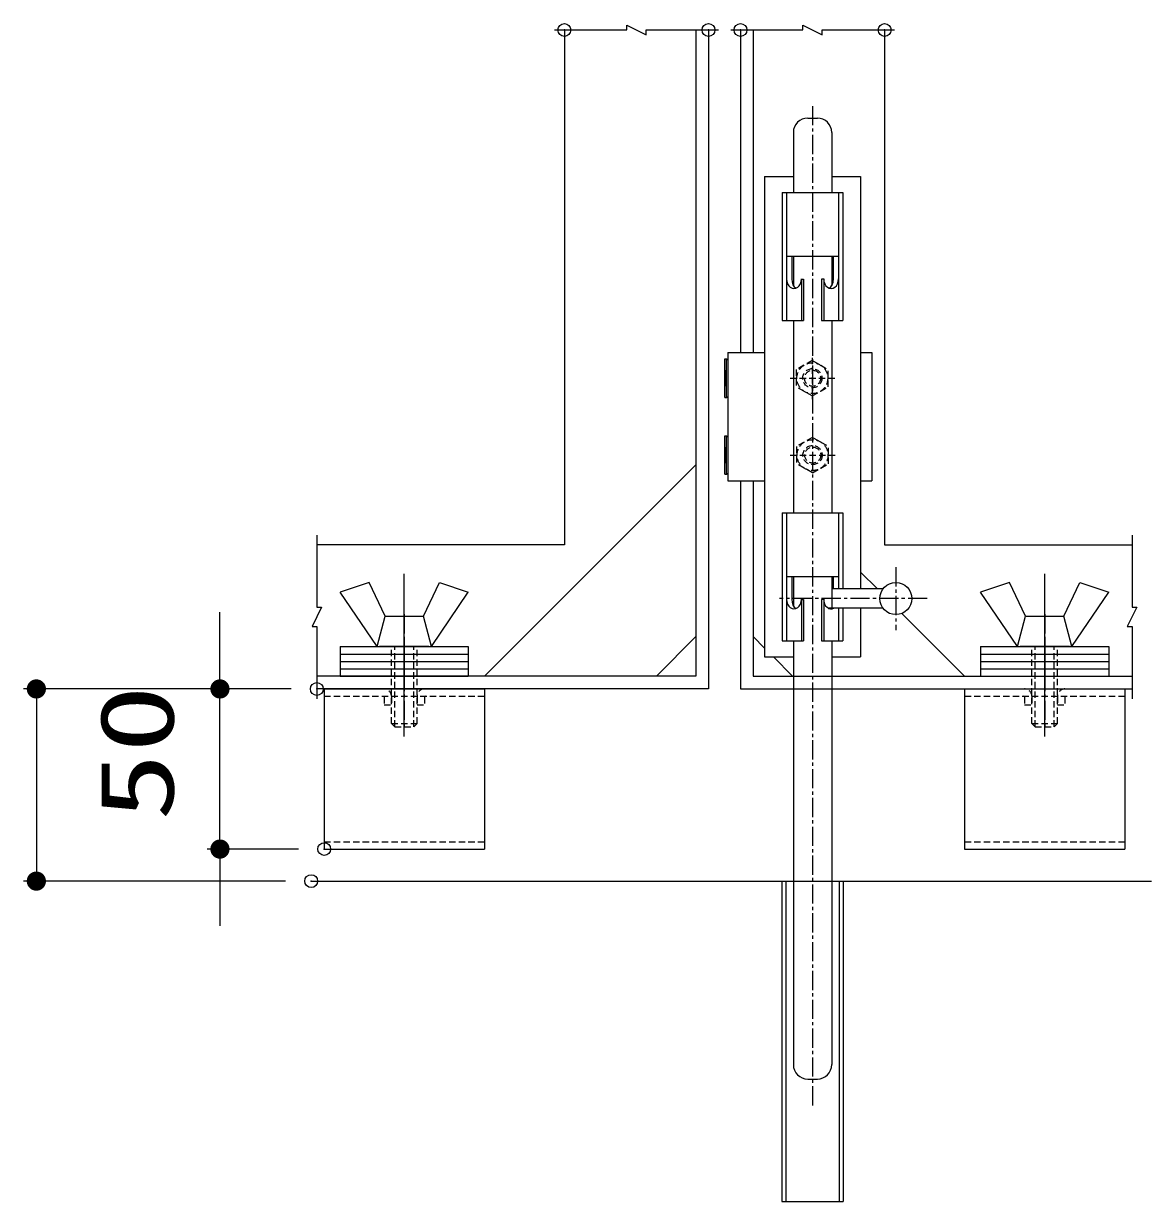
# Model space of a CAD drawing. Units: millimetres, scale not verified. Extents: x -5249 to 5251, y -3712 to 3712.
# Drawn here: x 3284 to 4164, y 1494 to 2413 of the extents above; entities that cross this region are included whole.
import ezdxf
from ezdxf.enums import TextEntityAlignment as Align

# ---------------------------------------------------------------- set-up
doc = ezdxf.new("R2010")
doc.units = ezdxf.units.MM
doc.header["$LTSCALE"] = 20
doc.header["$PDMODE"] = 32
doc.header["$PDSIZE"] = 10
for name, pattern in [('USER1', [0.375, 0.25, -0.125]), ('USER2', [50.8, 31.75, -6.35, 6.35, -6.35]), ('USER3', [1.125, 0.75, -0.125, 0.125, -0.125])]:
    doc.linetypes.add(name, pattern=pattern)
for name, color, linetype, lineweight in [('0-2_D-STR1', 1, 'Continuous', 25), ('0-4_0', 7, 'Continuous', 25), ('0-5_D-STR-DIM', 7, 'Continuous', 13), ('0-9_D-BMK', 2, 'Continuous', 13), ('0-A_D-BGD', 7, 'Continuous', 25), ('0-B_D-STR3', 3, 'Continuous', 13)]:
    doc.layers.add(name, color=color, linetype=linetype, lineweight=lineweight)
doc.layers.add('0-6_Defpoints', color=7, linetype='Continuous')
doc.styles.add('ＭＳ ゴシック', font='')
doc.styles.get('ＭＳ ゴシック').set_extended_font_data('MS Gothic')

# ---------------------------------------------------------------- blocks, each defined once
blk = doc.blocks.new('_DotSmall')
at = {"layer": '0-4_0'}
for points in [[(0, 0), (-2.5, 0), (-2.48, 0.313)], [(0, 0), (-2.48, -0.313), (-2.5, 0)], [(0, 0), (-2.48, 0.313), (-2.421, 0.622)], [(0, 0), (-2.421, -0.622), (-2.48, -0.313)], [(0, 0), (-2.421, 0.622), (-2.324, 0.92)], [(0, 0), (-2.324, -0.92), (-2.421, -0.622)], [(0, 0), (-2.324, 0.92), (-2.191, 1.204)], [(0, 0), (-2.191, -1.204), (-2.324, -0.92)], [(0, 0), (-2.191, 1.204), (-2.023, 1.469)], [(0, 0), (-2.023, -1.469), (-2.191, -1.204)], [(0, 0), (-2.023, 1.469), (-1.822, 1.711)], [(0, 0), (-1.822, -1.711), (-2.023, -1.469)], [(0, 0), (-1.822, 1.711), (-1.594, 1.926)], [(0, 0), (-1.594, -1.926), (-1.822, -1.711)], [(0, 0), (-1.594, 1.926), (-1.34, 2.111)], [(0, 0), (-1.34, -2.111), (-1.594, -1.926)], [(0, 0), (-1.34, 2.111), (-1.064, 2.262)], [(0, 0), (-1.064, -2.262), (-1.34, -2.111)], [(0, 0), (-1.064, 2.262), (-0.773, 2.378)], [(0, 0), (-0.773, -2.378), (-1.064, -2.262)], [(0, 0), (-0.773, 2.378), (-0.468, 2.456)], [(0, 0), (-0.468, -2.456), (-0.773, -2.378)], [(0, 0), (-0.468, 2.456), (-0.157, 2.495)], [(0, 0), (-0.157, -2.495), (-0.468, -2.456)], [(0, 0), (-0.157, 2.495), (0.157, 2.495)], [(0, 0), (0.157, -2.495), (-0.157, -2.495)], [(0, 0), (0.157, 2.495), (0.468, 2.456)], [(0, 0), (0.468, 2.456), (0.773, 2.378)], [(0, 0), (0.773, 2.378), (1.064, 2.262)], [(0, 0), (1.064, 2.262), (1.34, 2.111)], [(0, 0), (1.34, 2.111), (1.594, 1.926)], [(0, 0), (1.594, 1.926), (1.822, 1.711)], [(0, 0), (1.822, 1.711), (2.023, 1.469)], [(0, 0), (2.023, 1.469), (2.191, 1.204)], [(0, 0), (2.191, 1.204), (2.324, 0.92)], [(0, 0), (2.324, 0.92), (2.421, 0.622)], [(0, 0), (2.421, 0.622), (2.48, 0.313)], [(0, 0), (2.48, 0.313), (2.5, 0)], [(0, 0), (0.468, -2.456), (0.157, -2.495)], [(0, 0), (0.773, -2.378), (0.468, -2.456)], [(0, 0), (1.064, -2.262), (0.773, -2.378)], [(0, 0), (1.34, -2.111), (1.064, -2.262)], [(0, 0), (1.594, -1.926), (1.34, -2.111)], [(0, 0), (1.822, -1.711), (1.594, -1.926)], [(0, 0), (2.023, -1.469), (1.822, -1.711)], [(0, 0), (2.191, -1.204), (2.023, -1.469)], [(0, 0), (2.324, -0.92), (2.191, -1.204)], [(0, 0), (2.421, -0.622), (2.324, -0.92)], [(0, 0), (2.48, -0.313), (2.421, -0.622)], [(0, 0), (2.5, 0), (2.48, -0.313)]]:
    blk.add_solid(points, dxfattribs=at)

msp = doc.modelspace()

# ---------------------------------------------------------------- linework, layer by layer
at = {"layer": '0-2_D-STR1'}
for p, q in [((3808.6, 2407.82), (3808.6, 1903.52)), ((3818.6, 2407.82), (3818.6, 1893.52)), ((3843.6, 2407.82), (3843.6, 2156.02)), ((3853.6, 2407.82), (3853.6, 2156.02)), ((3956.1, 2407.82), (3956.1, 2006.02)), ((3808.6, 2068.52), (3643.6, 1903.52)), ((3843.6, 2056.02), (3843.6, 1893.52)), ((3853.6, 2056.02), (3853.6, 1903.52)), ((3956.1, 2006.02), (4149.36, 2006.02)), ((3937.35, 1984.77), (3950.59, 1971.53)), ((3969.63, 1952.48), (4018.6, 1903.52)), ((3808.81, 1934.38), (3777.95, 1903.52)), ((3853.38, 1934.38), (3862.35, 1925.42)), ((3869.24, 1918.52), (3884.24, 1903.52)), ((3808.6, 1903.52), (3512.83, 1903.52)), ((3853.6, 1903.52), (4149.36, 1903.52)), ((3818.6, 1893.52), (3512.83, 1893.52)), ((3843.6, 1893.52), (4149.36, 1893.52))]:
    msp.add_line(p, q, dxfattribs=at)
msp.add_lwpolyline([(3706.1, 2407.82), (3706.1, 2006.02), (3512.83, 2006.02)], dxfattribs=at)
at = {"layer": '0-5_D-STR-DIM'}
for p, q in [((3437.2, 1893.52), (3437.2, 1953.52)), ((3492.83, 1893.52), (3283.85, 1893.52)), ((3293.85, 1893.52), (3293.85, 1743.52)), ((3492.83, 1893.52), (3427.2, 1893.52)), ((3437.2, 1768.52), (3437.2, 1893.52)), ((3498.6, 1768.52), (3427.2, 1768.52)), ((3437.2, 1768.52), (3437.2, 1708.52)), ((3488.42, 1743.52), (3283.85, 1743.52))]:
    msp.add_line(p, q, dxfattribs=at)
at = {"layer": '0-6_Defpoints'}
for p in [(3706.1, 2407.82), (3818.6, 2407.82), (3843.6, 2407.82), (3956.1, 2407.82), (3437.2, 1893.52), (3512.83, 1893.52), (3518.6, 1768.52), (3293.85, 1743.52), (3508.42, 1743.52)]:
    msp.add_point(p, dxfattribs=at)
at = {"layer": '0-9_D-BMK'}
for p, q in [((3754.85, 2411.57), (3769.85, 2404.07)), ((3754.85, 2407.82), (3754.85, 2411.57)), ((3892.35, 2411.57), (3907.35, 2404.07)), ((3892.35, 2407.82), (3892.35, 2411.57)), ((3698.51, 2407.82), (3754.85, 2407.82)), ((3769.85, 2407.82), (3826.32, 2407.82)), ((3769.85, 2404.07), (3769.85, 2407.82)), ((3836.01, 2407.82), (3892.35, 2407.82)), ((3907.35, 2407.82), (3963.82, 2407.82)), ((3907.35, 2404.07), (3907.35, 2407.82)), ((3516.58, 1957.27), (3509.08, 1942.27)), ((4153.11, 1957.27), (4145.61, 1942.27)), ((3509.08, 1942.27), (3512.83, 1942.27)), ((3512.83, 1942.27), (3512.83, 1885.79)), ((4145.61, 1942.27), (4149.36, 1942.27)), ((4149.36, 1942.27), (4149.36, 1885.79))]:
    msp.add_line(p, q, dxfattribs=at)
for points in [[(3512.83, 2013.61), (3512.83, 1957.27), (3516.58, 1957.27)], [(4149.36, 2013.61), (4149.36, 1957.27), (4153.11, 1957.27)]]:
    msp.add_lwpolyline(points, dxfattribs=at)
at = {"layer": '0-A_D-BGD'}
msp.add_line((3508.42, 1743.52), (4164.44, 1743.52), dxfattribs=at)
at = {"layer": '0-B_D-STR3', "linetype": 'USER3'}
for p, q in [((3899.85, 2348.47), (3899.85, 1567.48)), ((3964.85, 1988.59), (3964.85, 1939.46)), ((3989.41, 1964.03), (3874.01, 1964.03)), ((3581.1, 1951.77), (3581.1, 1862.1)), ((4081.1, 1951.77), (4081.1, 1862.1)), ((3581.1, 1934.02), (3581.1, 1913.27)), ((4081.1, 1934.02), (4081.1, 1913.27)), ((3581.1, 1928.27), (3581.1, 1907.52)), ((3581.1, 1922.52), (3581.1, 1901.77)), ((4081.1, 1928.27), (4081.1, 1907.52)), ((4081.1, 1922.52), (4081.1, 1901.77)), ((3581.1, 1916.77), (3581.1, 1896.02)), ((4081.1, 1916.77), (4081.1, 1896.02))]:
    msp.add_line(p, q, dxfattribs=at)
at = {"layer": '0-B_D-STR3'}
for p, q in [((3896.1, 2339.03), (3903.6, 2339.03)), ((3884.85, 2327.78), (3884.85, 2281.02)), ((3914.85, 2327.78), (3914.85, 2281.02)), ((3862.35, 2293.52), (3862.35, 1918.52)), ((3862.35, 2293.52), (3884.85, 2293.52)), ((3914.85, 2293.52), (3937.35, 2293.52)), ((3937.35, 2293.52), (3937.35, 1971.53)), ((3876.1, 2281.02), (3923.6, 2281.02)), ((3876.1, 2281.02), (3876.1, 2181.02)), ((3879.6, 2281.02), (3879.6, 2181.02)), ((3920.1, 2281.02), (3920.1, 2181.02)), ((3923.6, 2281.02), (3923.6, 2181.02)), ((3920.1, 2231.02), (3879.6, 2231.02)), ((3883.6, 2231.02), (3883.59, 2213.52)), ((3884.85, 2231.02), (3884.85, 2208.32)), ((3914.85, 2231.02), (3914.85, 2208.32)), ((3916.1, 2213.52), (3916.1, 2231.02)), ((3891.1, 2213.52), (3891.1, 2181.02)), ((3891.1, 2213.52), (3891.1, 2181.02)), ((3891.1, 2213.36), (3892.82, 2213.36)), ((3892.82, 2213.36), (3892.82, 2181.02)), ((3906.87, 2213.36), (3906.87, 2181.02)), ((3908.6, 2213.36), (3906.87, 2213.36)), ((3908.6, 2213.52), (3908.6, 2181.02)), ((3876.1, 2181.02), (3892.82, 2181.02)), ((3884.85, 2181.02), (3884.85, 2031.02)), ((3906.87, 2181.02), (3923.6, 2181.02)), ((3914.85, 2181.02), (3914.85, 2031.02)), ((3833.6, 2156.02), (3862.35, 2156.02)), ((3833.6, 2156.02), (3833.6, 2056.02)), ((3937.35, 2156.02), (3946.1, 2156.02)), ((3946.1, 2156.02), (3946.1, 2056.02)), ((3831.42, 2121.02), (3831.42, 2151.02)), ((3831.42, 2151.02), (3832.67, 2151.02)), ((3831.42, 2142.27), (3831.42, 2129.77)), ((3831.42, 2142.27), (3831.42, 2129.77)), ((3831.42, 2121.02), (3832.67, 2121.02)), ((3832.67, 2121.02), (3833.6, 2121.81)), ((3831.42, 2061.02), (3831.42, 2091.02)), ((3831.42, 2091.02), (3832.67, 2091.02)), ((3831.42, 2082.27), (3831.42, 2069.77)), ((3831.42, 2082.27), (3831.42, 2069.77)), ((3831.42, 2061.02), (3832.67, 2061.02)), ((3832.67, 2061.02), (3833.6, 2061.81)), ((3833.6, 2056.02), (3862.35, 2056.02)), ((3937.35, 2056.02), (3946.1, 2056.02)), ((3876.1, 2031.02), (3923.6, 2031.02)), ((3876.1, 2031.02), (3876.1, 1931.02)), ((3879.6, 2031.02), (3879.6, 1931.02)), ((3920.1, 2031.02), (3920.1, 1971.53)), ((3923.6, 2031.02), (3923.6, 1971.53)), ((3920.1, 1981.02), (3879.6, 1981.02)), ((3883.6, 1981.02), (3883.59, 1963.52)), ((3884.85, 1981.02), (3884.85, 1958.32)), ((3914.85, 1981.02), (3914.85, 1955.98)), ((3916.1, 1971.53), (3916.1, 1981.02)), ((3559.85, 1926.52), (3531.1, 1969.02)), ((3602.35, 1926.52), (3631.1, 1969.02)), ((3954.85, 1971.53), (3914.85, 1971.53)), ((4059.85, 1926.52), (4031.1, 1969.02)), ((4102.35, 1926.52), (4131.1, 1969.02)), ((3891.1, 1963.52), (3891.1, 1931.02)), ((3891.1, 1963.52), (3891.1, 1931.02)), ((3891.1, 1963.36), (3892.82, 1963.36)), ((3892.82, 1963.36), (3892.82, 1931.02)), ((3906.87, 1963.36), (3906.87, 1931.02)), ((3908.6, 1963.36), (3906.87, 1963.36)), ((3908.6, 1963.52), (3908.6, 1931.02)), ((3559.85, 1926.52), (3566.1, 1950.27)), ((3566.1, 1950.27), (3596.1, 1950.27)), ((3954.85, 1956.53), (3912.13, 1956.53)), ((3920.1, 1956.53), (3920.1, 1931.02)), ((3923.6, 1956.53), (3923.6, 1931.02)), ((3937.35, 1956.53), (3937.35, 1918.52)), ((4059.85, 1926.52), (4066.1, 1950.27)), ((4066.1, 1950.27), (4096.1, 1950.27)), ((3876.1, 1931.02), (3892.82, 1931.02)), ((3884.85, 1931.02), (3884.85, 1600.28)), ((3906.87, 1931.02), (3923.6, 1931.02)), ((3914.85, 1931.02), (3914.85, 1600.28)), ((3531.1, 1926.52), (3531.1, 1920.77)), ((3531.1, 1926.52), (3631.1, 1926.52)), ((3559.85, 1926.52), (3602.35, 1926.52)), ((3600.35, 1926.52), (3561.85, 1926.52)), ((3631.1, 1926.52), (3631.1, 1920.77)), ((4031.1, 1926.52), (4031.1, 1920.77)), ((4031.1, 1926.52), (4131.1, 1926.52)), ((4059.85, 1926.52), (4102.35, 1926.52)), ((4100.35, 1926.52), (4061.85, 1926.52)), ((4131.1, 1926.52), (4131.1, 1920.77)), ((3531.1, 1920.77), (3631.1, 1920.77)), ((3531.1, 1920.77), (3531.1, 1915.02)), ((3531.1, 1920.77), (3631.1, 1920.77)), ((3531.1, 1915.02), (3631.1, 1915.02)), ((3531.1, 1915.02), (3531.1, 1909.27)), ((3531.1, 1915.02), (3631.1, 1915.02)), ((3631.1, 1920.77), (3631.1, 1915.02)), ((3631.1, 1915.02), (3631.1, 1909.27)), ((3862.35, 1918.52), (3884.85, 1918.52)), ((3914.85, 1918.52), (3937.35, 1918.52)), ((4031.1, 1920.77), (4131.1, 1920.77)), ((4031.1, 1920.77), (4031.1, 1915.02)), ((4031.1, 1920.77), (4131.1, 1920.77)), ((4031.1, 1915.02), (4131.1, 1915.02)), ((4031.1, 1915.02), (4031.1, 1909.27)), ((4031.1, 1915.02), (4131.1, 1915.02)), ((4131.1, 1920.77), (4131.1, 1915.02)), ((4131.1, 1915.02), (4131.1, 1909.27)), ((3531.1, 1909.27), (3631.1, 1909.27)), ((3531.1, 1909.27), (3531.1, 1903.52)), ((3531.1, 1909.27), (3631.1, 1909.27)), ((3531.1, 1903.52), (3631.1, 1903.52)), ((3631.1, 1909.27), (3631.1, 1903.52)), ((4031.1, 1909.27), (4131.1, 1909.27)), ((4031.1, 1909.27), (4031.1, 1903.52)), ((4031.1, 1909.27), (4131.1, 1909.27)), ((4031.1, 1903.52), (4131.1, 1903.52)), ((4131.1, 1909.27), (4131.1, 1903.52)), ((3518.6, 1893.52), (3518.6, 1768.52)), ((3518.6, 1893.52), (3643.6, 1893.52)), ((3643.6, 1893.52), (3643.6, 1768.52)), ((4018.6, 1893.52), (4018.6, 1768.52)), ((4018.6, 1893.52), (4143.6, 1893.52)), ((4143.6, 1893.52), (4143.6, 1768.52)), ((3518.6, 1768.52), (3643.6, 1768.52)), ((4018.6, 1768.52), (4143.6, 1768.52)), ((3875.97, 1743.52), (3875.97, 1493.52)), ((3878.97, 1743.52), (3878.97, 1493.52)), ((3920.72, 1743.52), (3920.72, 1493.52)), ((3923.72, 1743.52), (3923.72, 1493.52)), ((3896.1, 1589.03), (3903.6, 1589.03)), ((3875.97, 1493.52), (3923.72, 1493.52))]:
    msp.add_line(p, q, dxfattribs=at)
at = {"layer": '0-B_D-STR3', "linetype": 'USER1'}
for p, q in [((3899.66, 2151.9), (3899.66, 2119.6)), ((3899.66, 2149.83), (3887.16, 2142.83)), ((3887.16, 2142.83), (3887.16, 2129.21)), ((3899.66, 2149.83), (3912.16, 2142.83)), ((3912.16, 2129.21), (3912.16, 2142.83)), ((3882.29, 2136.02), (3917.4, 2136.02)), ((3899.66, 2122.21), (3887.16, 2129.21)), ((3899.66, 2122.21), (3912.16, 2129.21)), ((3899.85, 2089.83), (3887.35, 2082.83)), ((3899.85, 2089.83), (3912.35, 2082.83)), ((3887.35, 2082.83), (3887.35, 2069.21)), ((3912.35, 2069.21), (3912.35, 2082.83)), ((3882.48, 2076.02), (3917.59, 2076.02)), ((3899.85, 2062.21), (3887.35, 2069.21)), ((3899.85, 2062.21), (3912.35, 2069.21)), ((3571.1, 1866.52), (3571.1, 1926.52)), ((3573.6, 1864.02), (3573.6, 1926.52)), ((3588.6, 1864.02), (3588.6, 1926.52)), ((3591.1, 1866.52), (3591.1, 1926.52)), ((4071.1, 1866.52), (4071.1, 1926.52)), ((4073.6, 1864.02), (4073.6, 1926.52)), ((4088.6, 1864.02), (4088.6, 1926.52)), ((4091.1, 1866.52), (4091.1, 1926.52)), ((3518.6, 1887.77), (3643.6, 1887.77)), ((3565.35, 1887.27), (3565.35, 1881.02)), ((3571.1, 1887.77), (3571.1, 1881.02)), ((3591.1, 1887.77), (3591.1, 1881.02)), ((3596.85, 1887.27), (3596.85, 1881.02)), ((4018.6, 1887.77), (4143.6, 1887.77)), ((4065.35, 1887.27), (4065.35, 1881.02)), ((4071.1, 1887.77), (4071.1, 1881.02)), ((4091.1, 1887.77), (4091.1, 1881.02)), ((4096.85, 1887.27), (4096.85, 1881.02)), ((3565.35, 1881.02), (3571.1, 1881.02)), ((3591.1, 1881.02), (3596.85, 1881.02)), ((4065.35, 1881.02), (4071.1, 1881.02)), ((4091.1, 1881.02), (4096.85, 1881.02)), ((3571.1, 1866.52), (3591.1, 1866.52)), ((3573.6, 1864.02), (3571.1, 1866.52)), ((3588.6, 1864.02), (3591.1, 1866.52)), ((4071.1, 1866.52), (4091.1, 1866.52)), ((4073.6, 1864.02), (4071.1, 1866.52)), ((4088.6, 1864.02), (4091.1, 1866.52)), ((3573.6, 1864.02), (3588.6, 1864.02)), ((4073.6, 1864.02), (4088.6, 1864.02)), ((3518.6, 1774.27), (3643.6, 1774.27)), ((4018.6, 1774.27), (4143.6, 1774.27))]:
    msp.add_line(p, q, dxfattribs=at)
at = {"layer": '0-B_D-STR3', "linetype": 'USER2'}
for p, q in [((3581.1, 1856.52), (3581.1, 1983.4)), ((4081.1, 1856.52), (4081.1, 1983.4))]:
    msp.add_line(p, q, dxfattribs=at)
at = {"layer": '0-B_D-STR3'}
for points in [[(3832.67, 2121.02), (3832.67, 2151.02), (3833.6, 2150.24)], [(3832.67, 2061.02), (3832.67, 2091.02), (3833.6, 2090.24)], [(3566.1, 1950.27), (3553.6, 1976.52), (3531.1, 1969.02)], [(3602.35, 1926.52), (3596.1, 1950.27), (3608.6, 1976.52), (3631.1, 1969.02)], [(4066.1, 1950.27), (4053.6, 1976.52), (4031.1, 1969.02)], [(4102.35, 1926.52), (4096.1, 1950.27), (4108.6, 1976.52), (4131.1, 1969.02)]]:
    msp.add_lwpolyline(points, dxfattribs=at)
at = {"layer": '0-B_D-STR3', "linetype": 'USER1'}
for centre, radius in [((3899.66, 2136.02), 12.05), ((3899.66, 2136.02), 7.5), ((3899.85, 2136.02), 6.25), ((3899.85, 2076.02), 12.05), ((3899.85, 2076.02), 7.5), ((3900.03, 2076.02), 6.25)]:
    msp.add_circle(centre, radius, dxfattribs=at)
at = {"layer": '0-B_D-STR3'}
msp.add_circle((3964.85, 1964.03), 12.5, dxfattribs=at)
for centre, radius, start, end in [((3896.1, 2327.78), 11.25, 90, 180), ((3903.6, 2327.78), 11.25, 0, 90), ((3564.85, 1887.27), 0.5, 0, 90), ((3597.35, 1887.27), 0.5, 90, 180), ((4064.85, 1887.27), 0.5, 0, 90), ((4097.35, 1887.27), 0.5, 90, 180), ((3896.1, 1600.28), 11.25, 180, 270), ((3903.6, 1600.28), 11.25, 270, 0)]:
    msp.add_arc(centre, radius, start, end, dxfattribs=at)
at = {"layer": '0-B_D-STR3', "linetype": 'USER1'}
for centre, start, end in [((3565.35, 1887.77), 0, 90), ((3596.85, 1887.77), 90, 180), ((4065.35, 1887.77), 0, 90), ((4096.85, 1887.77), 90, 180)]:
    msp.add_arc(centre, 5.75, start, end, dxfattribs=at)
at = {"layer": '0-B_D-STR3'}
for centre, ratio, start_param, end_param in [((3885.35, 2213.45), 0.766727, 1.561154, 4.722031), ((3888.21, 2213.45), 0.615242, 1.561154, 2.861654), ((3914.35, 2213.45), 0.766727, 1.561154, 4.722031), ((3911.48, 2213.45), 0.615242, 3.421531, 4.722031), ((3885.35, 1963.45), 0.766727, 1.561154, 4.722031), ((3888.21, 1963.45), 0.615242, 1.561154, 2.861654), ((3914.35, 1963.45), 0.766727, 1.561154, 3.536946)]:
    msp.add_ellipse(centre, major_axis=(0, 7.5), ratio=ratio, start_param=start_param, end_param=end_param, dxfattribs=at)

# ---------------------------------------------------------------- block references
at = {"layer": '0-5_D-STR-DIM', "xscale": 3, "yscale": 3}
for p, rotation in [((3293.85, 1893.52), 90), ((3437.2, 1893.52), 270), ((3437.2, 1768.52), 90), ((3293.85, 1743.52), 270)]:
    msp.add_blockref('_DotSmall', p, dxfattribs=dict(at, rotation=rotation))

# ---------------------------------------------------------------- texts
at = {"layer": '0-5_D-STR-DIM', "style": 'ＭＳ ゴシック', "width": 1.35}
msp.add_text('50', height=57.77, rotation=90, dxfattribs=at).set_placement((3418.31, 1790.52), align=Align.BOTTOM_LEFT)

doc.saveas('drawing.dxf')
